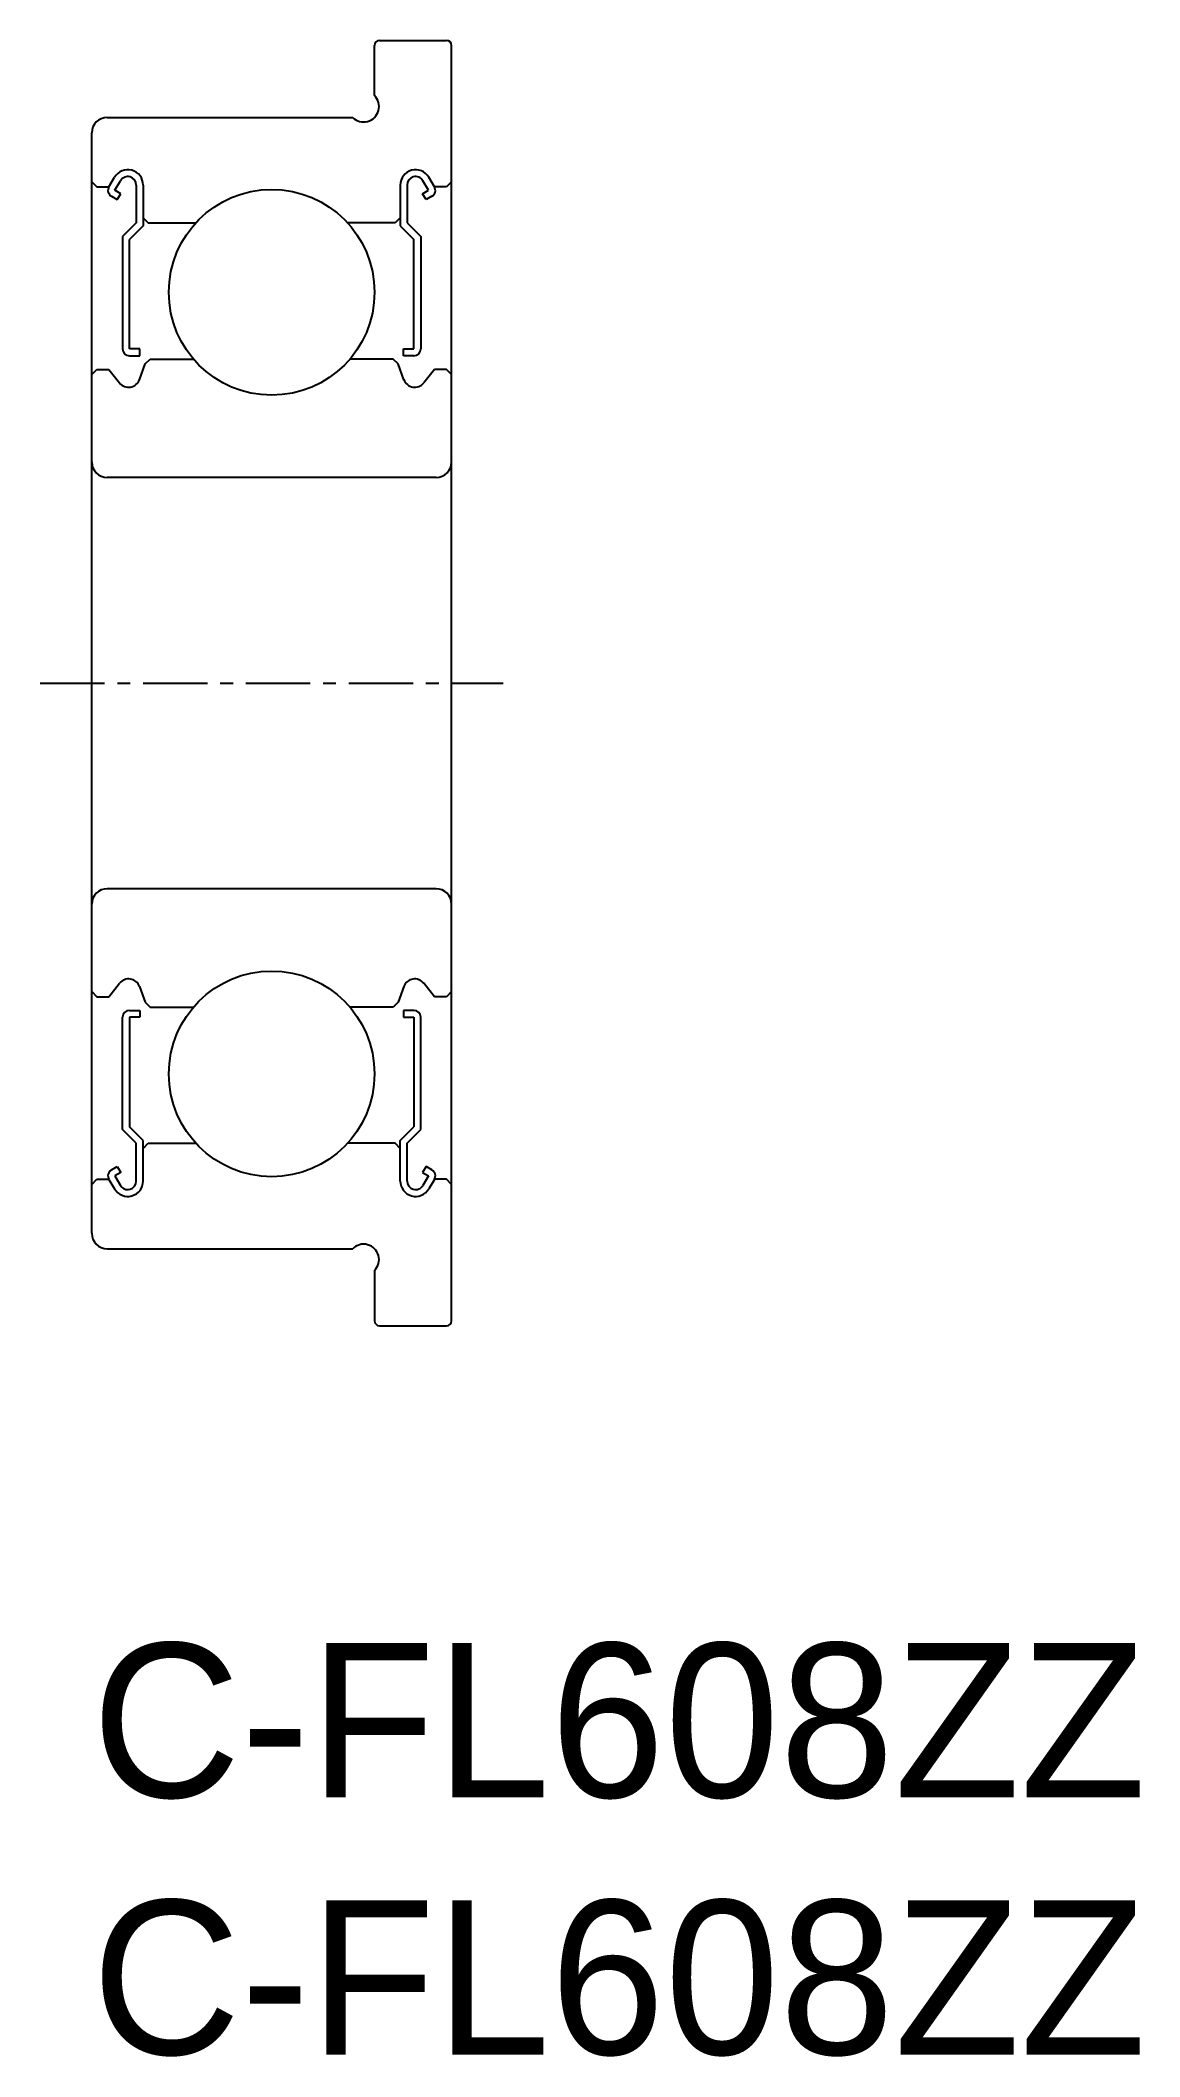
# Model space of a CAD drawing. Extents: x 6.5 to 27.9, y 5 to 44.2.
import ezdxf

# ---------------------------------------------------------------- set-up
doc = ezdxf.new("R2010")
doc.units = 0
doc.linetypes.add('CENTER', pattern=[2, 1.25, -0.25, 0.25, -0.25])
doc.layers.get('0').update_dxf_attribs({"linetype": 'CONTINUOUS'})
doc.layers.add('CENTER', color=1, linetype='CENTER')

msp = doc.modelspace()

# ---------------------------------------------------------------- linework, layer by layer
at = {"color": 7, "linetype": 'CONTINUOUS'}
for p, q in [((12.996, 43.133), (12.996, 44.108)), ((13.096, 44.208), (14.396, 44.208)), ((14.496, 19.308), (14.496, 44.108)), ((7.496, 21.008), (7.496, 42.408)), ((7.796, 42.708), (12.572, 42.708)), ((7.496, 41.458), (7.596, 41.358)), ((7.596, 41.358), (7.829, 41.358)), ((7.83, 41.36), (7.94, 41.545)), ((7.878, 41.176), (7.993, 41.11)), ((7.945, 41.292), (8.054, 41.477)), ((8.06, 41.225), (7.945, 41.292)), ((7.993, 41.11), (8.06, 41.225)), ((8.362, 41.393), (8.362, 40.658)), ((8.496, 41.393), (8.496, 40.603)), ((13.496, 41.393), (13.496, 40.603)), ((13.629, 41.393), (13.629, 40.658)), ((13.932, 41.225), (14.047, 41.292)), ((13.998, 41.11), (13.932, 41.225)), ((14.047, 41.292), (13.937, 41.477)), ((14.114, 41.176), (13.998, 41.11)), ((14.162, 41.36), (14.052, 41.545)), ((14.396, 41.358), (14.162, 41.358)), ((14.496, 41.458), (14.396, 41.358)), ((8.362, 40.658), (8.096, 40.392)), ((8.096, 40.392), (8.096, 38.207)), ((8.496, 40.603), (8.229, 40.337)), ((8.496, 40.758), (8.596, 40.658)), ((8.596, 40.658), (9.52, 40.658)), ((8.827, 40.658), (8.827, 40.659)), ((9.058, 40.658), (9.058, 40.658)), ((13.396, 40.658), (12.471, 40.658)), ((13.496, 40.758), (13.396, 40.658)), ((13.496, 40.603), (13.762, 40.337)), ((13.629, 40.658), (13.896, 40.392)), ((13.896, 40.392), (13.896, 38.207)), ((8.229, 38.207), (8.229, 40.337)), ((13.762, 38.207), (13.762, 40.337)), ((8.429, 38.207), (8.229, 38.207)), ((8.229, 38.073), (8.429, 38.073)), ((8.429, 38.073), (8.429, 38.207)), ((13.562, 38.207), (13.762, 38.207)), ((13.562, 38.073), (13.562, 38.207)), ((13.763, 38.073), (13.562, 38.073)), ((7.496, 37.708), (7.596, 37.808)), ((7.596, 37.808), (7.829, 37.808)), ((7.829, 37.808), (8.038, 37.546)), ((8.423, 37.609), (8.534, 37.914)), ((8.534, 37.914), (8.634, 38.008)), ((8.634, 38.008), (9.476, 38.008)), ((13.357, 38.008), (12.516, 38.008)), ((13.457, 37.914), (13.357, 38.008)), ((13.568, 37.609), (13.457, 37.914)), ((14.162, 37.808), (13.953, 37.546)), ((14.396, 37.808), (14.162, 37.808)), ((14.496, 37.708), (14.396, 37.808)), ((14.196, 35.708), (7.796, 35.708)), ((14.196, 27.708), (7.796, 27.708)), ((7.496, 25.708), (7.596, 25.608)), ((7.596, 25.608), (7.829, 25.608)), ((7.829, 25.608), (8.038, 25.871)), ((8.423, 25.808), (8.534, 25.502)), ((8.534, 25.502), (8.634, 25.408)), ((13.457, 25.502), (13.357, 25.408)), ((13.568, 25.808), (13.457, 25.502)), ((14.162, 25.608), (13.953, 25.871)), ((14.396, 25.608), (14.162, 25.608)), ((14.496, 25.708), (14.396, 25.608)), ((8.096, 23.025), (8.096, 25.21)), ((8.229, 25.343), (8.429, 25.343)), ((8.229, 25.21), (8.229, 23.08)), ((8.429, 25.21), (8.229, 25.21)), ((8.429, 25.343), (8.429, 25.21)), ((8.634, 25.408), (9.476, 25.408)), ((13.357, 25.408), (12.516, 25.408)), ((13.562, 25.343), (13.562, 25.21)), ((13.763, 25.343), (13.562, 25.343)), ((13.562, 25.21), (13.762, 25.21)), ((13.762, 25.21), (13.762, 23.08)), ((13.896, 23.025), (13.896, 25.21)), ((8.362, 22.758), (8.096, 23.025)), ((8.496, 22.814), (8.229, 23.08)), ((8.362, 22.024), (8.362, 22.758)), ((8.496, 22.024), (8.496, 22.814)), ((8.496, 22.658), (8.596, 22.758)), ((8.596, 22.758), (9.52, 22.758)), ((13.396, 22.758), (12.471, 22.758)), ((13.496, 22.658), (13.396, 22.758)), ((13.496, 22.814), (13.762, 23.08)), ((13.496, 22.024), (13.496, 22.814)), ((13.629, 22.758), (13.896, 23.025)), ((13.629, 22.024), (13.629, 22.758)), ((7.496, 21.958), (7.596, 22.058)), ((7.596, 22.058), (7.829, 22.058)), ((7.83, 22.057), (7.94, 21.872)), ((7.878, 22.241), (7.993, 22.307)), ((8.06, 22.192), (7.945, 22.125)), ((7.945, 22.125), (8.054, 21.94)), ((7.993, 22.307), (8.06, 22.192)), ((13.998, 22.307), (13.932, 22.192)), ((13.932, 22.192), (14.047, 22.125)), ((14.047, 22.125), (13.937, 21.94)), ((14.114, 22.241), (13.998, 22.307)), ((14.162, 22.057), (14.052, 21.872)), ((14.396, 22.058), (14.162, 22.058)), ((14.496, 21.958), (14.396, 22.058)), ((7.796, 20.708), (12.572, 20.708)), ((12.996, 20.284), (12.996, 19.308)), ((13.096, 19.208), (14.396, 19.208))]:
    msp.add_line(p, q, dxfattribs=at)
for centre in [(10.996, 39.308), (10.996, 24.108)]:
    msp.add_circle(centre, 2, dxfattribs=at)
for centre, radius, start, end in [((13.096, 44.108), 0.1, 90, 180), ((14.396, 44.108), 0.1, 0, 90), ((12.784, 42.921), 0.3, 224.9995, 45.0005), ((7.796, 42.408), 0.3, 90, 180), ((8.197, 41.393), 0.299, 0, 149.3803), ((13.795, 41.393), 0.299, 30.6197, 180), ((7.945, 41.292), 0.133, 149.3803, 239.9987), ((8.197, 41.393), 0.166, 0, 149.3812), ((13.795, 41.393), 0.166, 30.6188, 180), ((14.047, 41.292), 0.133, 300.0013, 30.6197), ((8.229, 38.207), 0.133, 180, 270), ((13.763, 38.207), 0.133, 270, 0), ((8.213, 37.686), 0.224, 218.5775, 340.0001), ((13.778, 37.686), 0.224, 199.9999, 321.4225), ((7.796, 36.008), 0.3, 180, 270), ((14.196, 36.008), 0.3, 270, 0), ((7.796, 27.408), 0.3, 90, 180), ((14.196, 27.408), 0.3, 0, 90), ((8.213, 25.731), 0.224, 19.9999, 141.4225), ((13.778, 25.731), 0.224, 38.5775, 160.0001), ((8.229, 25.21), 0.133, 90, 180), ((13.763, 25.21), 0.133, 0, 90), ((7.945, 22.125), 0.133, 120.0013, 210.6197), ((8.197, 22.024), 0.299, 210.6197, 0), ((8.197, 22.024), 0.166, 210.6188, 0), ((13.795, 22.024), 0.299, 180, 329.3803), ((13.795, 22.024), 0.166, 180, 329.3812), ((14.047, 22.125), 0.133, 329.3803, 59.9987), ((7.796, 21.008), 0.3, 180, 270), ((12.784, 20.496), 0.3, 314.9995, 135.0005), ((13.096, 19.308), 0.1, 180, 270), ((14.396, 19.308), 0.1, 270, 0)]:
    msp.add_arc(centre, radius, start, end, dxfattribs=at)
at = {"layer": 'CENTER', "color": 1, "linetype": 'CENTER'}
msp.add_line((6.496, 31.708), (15.496, 31.708), dxfattribs=at)

# ---------------------------------------------------------------- texts
at = {"color": 7, "linetype": 'CONTINUOUS'}
for p in [(7.496, 10.037), (7.496, 5.037)]:
    msp.add_text('C-FL608ZZ', height=3, dxfattribs=at).set_placement(p)

doc.saveas('drawing.dxf')
